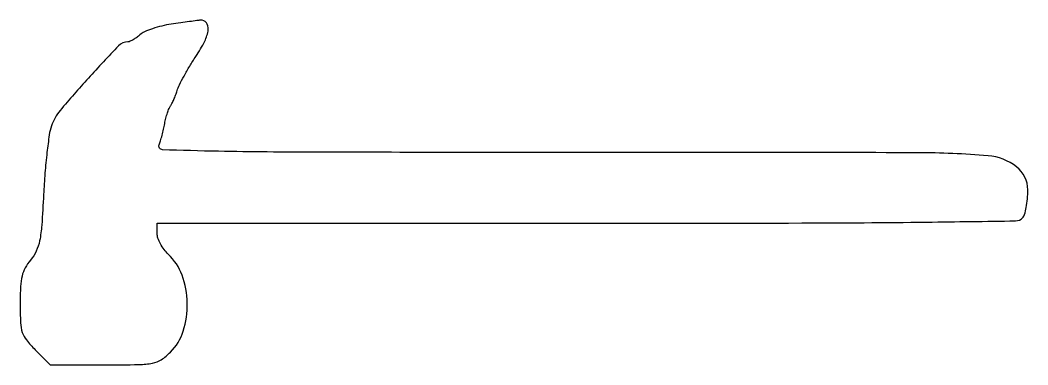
# Model space of a CAD drawing. Extents: x 0 to 228, y 0 to 78.
import ezdxf

# ---------------------------------------------------------------- set-up
doc = ezdxf.new("R2010")
doc.units = 0

msp = doc.modelspace()

# ---------------------------------------------------------------- linework, layer by layer
msp.add_lwpolyline([(34.191572, 76.977355, 0.022244), (32.029487, 76.563546, 0.022542), (29.922465, 75.960709, 0.023034), (28.143684, 75.271194, 0.080096), (27.112831, 74.602111, -0.024141), (26.365724, 73.988891, -0.026486), (25.585037, 73.47062, -0.027231), (24.876905, 73.103171, -0.10645), (24.397799, 73, 0.204695), (22.263957, 72.088222, 0.005993), (15.43213, 64.772177, 0.009385), (9.046616, 57.497987, 0.094695), (7.076943, 54, 0.04464), (6.584846, 51.942731, 0.007883), (6.07059, 48.003125, 0.008482), (5.617566, 43.35087, 0.007542), (5.301697, 38.5, -0.005151), (4.884471, 31.582578, -0.031487), (4.408392, 28.037541, -0.060531), (3.64264, 25.706242, -0.063959), (2.350953, 23.673275, 0.048175), (1.131771, 21.881573, 0.06683), (0.434304, 20.071298, 0.046402), (0.094284, 17.685317, 0.012205), (0, 13.823275, 0.011045), (0.09535, 9.50757, 0.067887), (0.492052, 7.324365, 0.090427), (1.418454, 5.611024, 0.027347), (3.4, 3.4), (6.8, 0), (18.976923, 0, 0.003647), (26.891022, 0.05773, 0.043074), (29.947469, 0.366508, 0.098114), (31.92768, 1.162901, 0.0519), (33.99127, 2.837424, 0.119916), (36.908464, 7.630846, 0.082545), (37.820528, 13.952054, 0.082231), (36.638191, 20.25211, 0.117284), (33.516818, 24.9842, -0.043385), (32.553718, 26.060622, -0.037684), (31.739315, 27.337248, -0.039492), (31.17915, 28.613589, -0.083853), (31, 29.674314), (31, 32), (128.3, 32, 0.000548), (176.845206, 32.053202, 0.002498), (205.085333, 32.256166, 0.00074), (225.219509, 32.531274, 0.19498), (226.8, 33.2, 0.124838), (227.265191, 33.981348, 0.02543), (227.6475, 35.558847, 0.025339), (227.911892, 37.4873, 0.021399), (228, 39.545012, 0.232622), (225.448171, 44.73314, 0.144132), (218.986979, 47.241256, 0.020522), (203.006908, 47.927978, 0.000477), (127.564271, 48, -0.000312), (66.96022, 48.037804, -0.00424), (44.862559, 48.252772, -0.004299), (32.227214, 48.59155, -0.515704), (31.463042, 49.75, 0.020238), (31.762581, 50.628327, 0.007831), (32.108825, 51.867188, 0.007738), (32.442664, 53.223171, 0.009485), (32.710744, 54.5, -0.015771), (32.98336, 55.72186, -0.016223), (33.330252, 56.9125, -0.01617), (33.697033, 57.922687, -0.063697), (34.018324, 58.5, 0.043761), (34.352666, 59.048278, 0.013268), (34.762256, 59.932962, 0.013179), (35.170676, 60.95343, 0.013996), (35.516066, 61.973912, -0.040753), (36.030535, 63.262621, -0.010332), (37.076015, 65.261264, -0.010468), (38.369611, 67.502093, -0.010411), (39.758113, 69.690895, 0.030078), (41.756725, 73.133556, 0.085575), (42.560487, 75.777562, 0.203132), (42.125867, 77.309576, 0.252843), (40.781385, 77.875244, 0.008522), (40.001624, 77.785887, 0.00107), (38.317056, 77.560027, 0.001258), (36.31799, 77.282522, 0.001043)], format="xyb", close=True)

doc.saveas('drawing.dxf')
